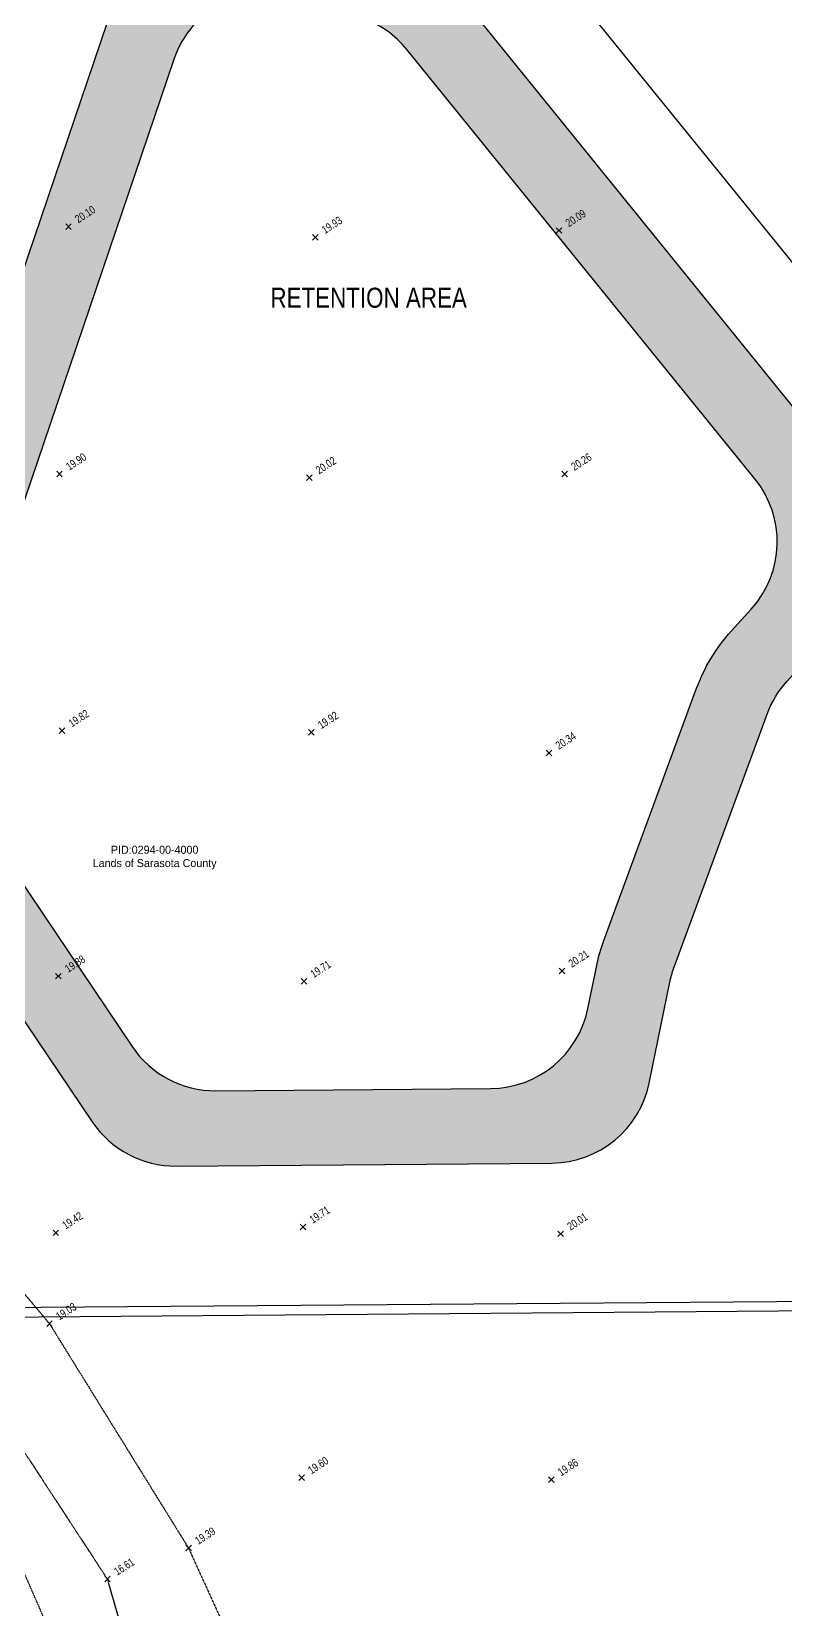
# Model space of a CAD drawing. Header units: inches. Extents: x -625442 to 34963, y -27993 to 66986.
# Drawn here: x -460169 to -458362, y 25550 to 29336 of the extents above; entities that cross this region are included whole.
import ezdxf
from ezdxf.enums import TextEntityAlignment as Align

# ---------------------------------------------------------------- set-up
doc = ezdxf.new("R2010")
doc.units = ezdxf.units.IN
doc.header["$LTSCALE"] = 0.5
doc.header["$MEASUREMENT"] = 0
doc.linetypes.add('DASHED2', pattern=[0.375, 0.25, -0.125])
doc.linetypes.add('DIVIDE2', pattern=[0.625, 0.25, -0.125, 0, -0.125, 0, -0.125])
for name, color, linetype in [('A-ANNO-TEXT', 30, 'Continuous'), ('FENCE', 7, 'FEN_LINE'), ('P-BELOW-LIGHT', 143, 'Continuous'), ('SPOT ELEVATION TEXT', 252, 'Continuous'), ('TEXT', 7, 'Continuous'), ('TOE OF SLOPE', 36, 'DIVIDE2'), ('TOP OF BANK', 252, 'DASHED2')]:
    doc.layers.add(name, color=color, linetype=linetype)
doc.styles.add('1-8T', font='Arial.ttf', dxfattribs={"width": 0.8, "height": 24})
doc.styles.add('BLDG', font='IC-Romans.shx', dxfattribs={"width": 0.8})
doc.styles.get("Standard").update_dxf_attribs({"font": 'Arial.ttf'})
doc.styles.add('TXT', font='IC-Romans.shx')
doc.linetypes.add('FEN_LINE', pattern='A,0.5,-0.2,[" X ",Standard,S=0.1,R=0,X=-0.1,Y=-0.05],-0.25', length=0.95)

# ---------------------------------------------------------------- blocks, each defined once
blk = doc.blocks.new('SPT10')
at = {"color": 0, "linetype": 'Continuous'}
for p, q in [((-0.35, -0.35), (0.35, 0.35)), ((0.35, -0.35), (-0.35, 0.35))]:
    blk.add_line(p, q, dxfattribs=at)

msp = doc.modelspace()

# ---------------------------------------------------------------- hatches: boundary and pattern name
at = {"layer": 'P-BELOW-LIGHT'}
h = msp.add_hatch(dxfattribs=at)
h.set_pattern_fill('DASH', color=256, scale=200)
h.set_pattern_definition([(0, (-120000, 3e-11), (25, 25), [25, -25])])
h.paths.add_polyline_path([(-459161.96434, 29446.30364, 0.1404750154), (-459270.28562, 29522.16933), (-459635.25029, 29647.93575, 0.4156598849), (-459940.73033, 29498.10079), (-460179.35857, 28794.36248), (-460011.67886, 28728.34108), (-459828.35274, 29268.98797, -0.4156598849), (-459522.8727, 29418.82293), (-459377.70346, 29368.79777, -0.1404750154), (-459269.38219, 29292.93209), (-458435.15319, 28262.77808, -0.1555351736), (-458382.14954, 28126.96768), (-458151.0016, 28050.32436, 0.2317559926), (-458198.1553, 28256.13673)])
h.paths.add_polyline_path([(-458358.46508, 27776.76912), (-458206.90648, 27943.84911, 0.1273003081), (-458151.0016, 28050.32436), (-458382.14954, 28126.96768, -0.202768241), (-458443.90437, 27950.49046), (-458491.78619, 27897.70497, 0.0964335083), (-458574.92523, 27760.39817), (-458797.15728, 27155.68682, 0.0374744264), (-458814.36618, 27095.2192), (-458835.5481, 26991.97352, -0.3538637408), (-459068.733, 26800.21504), (-459727.30819, 26794.95104, -0.2516166895), (-459928.27883, 26900.86076), (-460329.53081, 27496.5395, -0.2340668902), (-460357.76708, 27707.69266), (-460011.67886, 28728.34108), (-460179.35857, 28794.36248), (-460556.86151, 27681.06893, 0.2340668902), (-460528.62524, 27469.91578), (-460023.54151, 26720.09358, 0.2516166895), (-459822.57086, 26614.18386), (-458921.67277, 26621.38474, 0.3538637408), (-458688.48787, 26813.14322), (-458638.03881, 27059.04381, -0.0374744264), (-458628.20516, 27093.59673), (-458405.9731, 27698.30809, -0.0964335083)])
h.paths.add_polyline_path([(-458277.77712, 28249.1652), (-458218.81139, 28287.45799), (-458234.497, 28311.6117), (-458293.46273, 28273.31891)], flags=24)
h.paths.add_polyline_path([(-460061.42445, 28867.10932), (-460004.299, 28904.20702), (-460019.98461, 28928.36073), (-460077.11005, 28891.26304)], flags=24)
h.paths.add_polyline_path([(-459478.0345, 29455.20744), (-459417.84191, 29494.29696), (-459433.52752, 29518.45067), (-459493.7201, 29479.36115)], flags=24)
h.paths.add_polyline_path([(-458886.52034, 28857.22543), (-458827.55461, 28895.51822), (-458843.24022, 28919.67193), (-458902.20595, 28881.37914)], flags=24)
h.paths.add_polyline_path([(-460085.67697, 27068.77122), (-460028.55153, 27105.86892), (-460044.23713, 27130.02264), (-460101.36258, 27092.92494)], flags=24)

# ---------------------------------------------------------------- linework, layer by layer
at = {"layer": 'DEFPOINTS'}
msp.add_lwpolyline([(-458435.15319, 28262.77808), (-459269.38219, 29292.93209, 0.1404750154), (-459377.70346, 29368.79777), (-459522.8727, 29418.82293, 0.4156598849), (-459828.35274, 29268.98797), (-460357.76708, 27707.69266, 0.2340668902), (-460329.53081, 27496.5395), (-459928.27883, 26900.86076, 0.2516166895), (-459727.30819, 26794.95104), (-459068.733, 26800.21504, 0.3538637408), (-458835.5481, 26991.97352), (-458814.36618, 27095.2192, -0.0374744264), (-458797.15728, 27155.68682), (-458574.92523, 27760.39817, -0.0964335083), (-458491.78619, 27897.70497), (-458443.90437, 27950.49046, 0.369971423)], format="xyb", close=True, dxfattribs=at)
at = {"layer": 'FENCE'}
for p, q in [((-459009.10712, 29600.7675), (-457705.08443, 27990.48518)), ((-449577.99515, 26336.05729), (-513965.77837, 25821.4055)), ((-462892.5446, 26253.62803), (-458221.03125, 26290.72054))]:
    msp.add_line(p, q, dxfattribs=at)
at = {"layer": 'P-BELOW-LIGHT'}
msp.add_lwpolyline([(-458198.1553, 28256.13673), (-459161.96434, 29446.30364, 0.1404750154), (-459270.28562, 29522.16933), (-459635.25029, 29647.93575, 0.4156598849), (-459940.73033, 29498.10079), (-460556.86151, 27681.06893, 0.2340668902), (-460528.62524, 27469.91578), (-460023.54151, 26720.09358, 0.2516166895), (-459822.57086, 26614.18386), (-458921.67277, 26621.38474, 0.3538637408), (-458688.48787, 26813.14322), (-458638.03881, 27059.04381, -0.0374744264), (-458628.20516, 27093.59673), (-458405.9731, 27698.30809, -0.0964335083), (-458358.46508, 27776.76912), (-458206.90648, 27943.84911, 0.369971423)], format="xyb", close=True, dxfattribs=at)
at = {"layer": 'TOE OF SLOPE'}
msp.add_lwpolyline([(-460178.27858, 24217.49689), (-459809.25831, 24317.41266, 0.3064157484), (-459648.81073, 25055.83334), (-459877.02206, 25242.6559), (-459987.11821, 25623.24528), (-460292.97928, 26091.40327)], format="xyb", dxfattribs=at)
msp.add_lwpolyline([(-460357.36701, 26029.7538), (-460084.48141, 25401.49468), (-460031.41526, 25050.95773), (-460125.27004, 24660.33574), (-460184.07387, 24544.38749)], dxfattribs=at)
at = {"layer": 'TOP OF BANK'}
msp.add_lwpolyline([(-460499.70647, 26680.84877), (-460126.18476, 26235.7723), (-459792.86543, 25697.37857), (-459658.66047, 25402.1198), (-459545.86164, 25099.97196, -0.4282213344), (-459743.97556, 24186.77504, 0.127421314), (-460526.33774, 23915.20413)], format="xyb", dxfattribs=at)

# ---------------------------------------------------------------- block references
at = {"layer": 'SPOT ELEVATION TEXT', "xscale": 19.2, "yscale": 19.2, "zscale": 19.2}
for p in [(-460080.58817, 28868.08398), (-459489.06583, 28842.356), (-458904.76392, 28858.79763), (-460102.16917, 28274.70234), (-458891.03954, 28274.34036), (-459503.53369, 28265.67948), (-460096.11921, 27658.71836), (-459498.25438, 27654.44894), (-458928.61841, 27605.11772), (-460104.84069, 27069.74588), (-458897.51699, 27082.02427), (-459516.17425, 27057.14551), (-459518.67838, 26467.72017), (-460111.04794, 26453.8811), (-458900.62306, 26451.42741), (-460126.18476, 26235.7723), (-459521.92543, 25866.37814), (-458923.19339, 25861.85372), (-459792.86543, 25697.37857), (-459987.11821, 25623.24528)]:
    msp.add_blockref('SPT10', p, dxfattribs=at)

# ---------------------------------------------------------------- texts
at = {"layer": 'A-ANNO-TEXT', "ltscale": 0.5, "style": '1-8T', "width": 0.8}
msp.add_text('RETENTION AREA', height=48, dxfattribs=at).set_placement((-459596.53077, 28673.60495))
at = {"layer": 'SPOT ELEVATION TEXT', "style": 'BLDG', "width": 0.8}
for s, p in [('20.10', (-460035.47599, 28889.68379)), ('19.93', (-459443.95366, 28863.95581)), ('20.09', (-458859.65174, 28880.39744)), ('19.90', (-460057.057, 28296.30216)), ('20.26', (-458845.92737, 28295.94018)), ('20.02', (-459458.42151, 28287.27929)), ('19.82', (-460051.00704, 27680.31817)), ('19.92', (-459453.1422, 27676.04875)), ('20.34', (-458883.50624, 27626.71753)), ('19.88', (-460059.72852, 27091.34569)), ('20.21', (-458852.40481, 27103.62408)), ('19.71', (-459471.06207, 27078.74532)), ('19.42', (-460065.93576, 26475.48091)), ('19.71', (-459473.56621, 26489.31998)), ('20.01', (-458855.51088, 26473.02722)), ('19.03', (-460081.07259, 26257.37211)), ('19.60', (-459476.81326, 25887.97796)), ('19.86', (-458878.08122, 25883.45353)), ('19.39', (-459747.75326, 25718.97838)), ('16.61', (-459942.00603, 25644.8451))]:
    msp.add_text(s, height=19.2, rotation=33, dxfattribs=at).set_placement(p, align=Align.CENTER)
at = {"layer": 'TEXT', "insert": (-459874.12311, 27382.66969), "char_height": 19.2, "attachment_point": 2, "style": 'TXT'}
msp.add_mtext('PID:0294-00-4000\\PLands of Sarasota County', dxfattribs=at)

doc.saveas('drawing.dxf')
